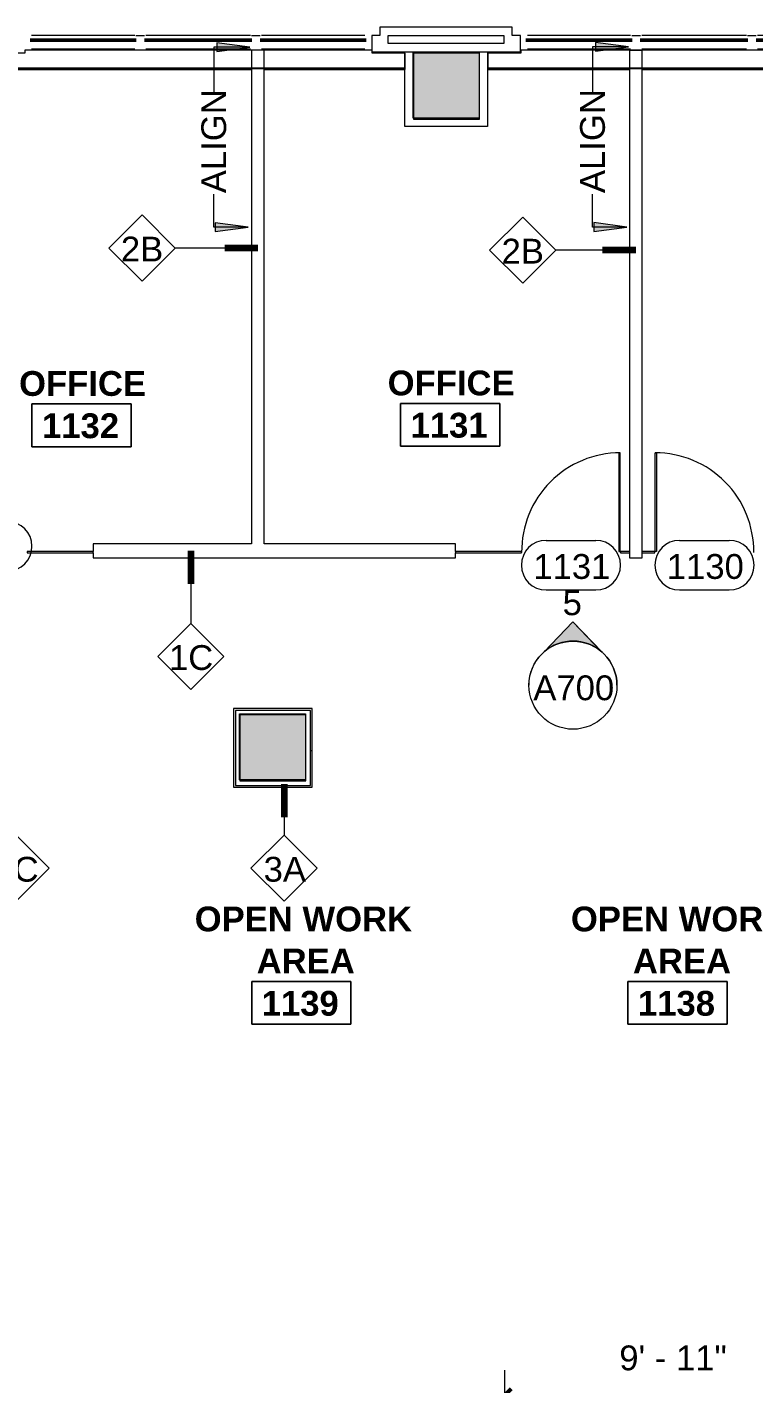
# Model space of a CAD drawing. Header units: inches. Extents: x 920 to 3142, y -796 to 870.
# Drawn here: x 2225.5 to 2489.3, y 361.7 to 853.7 of the extents above; entities that cross this region are included whole.
import ezdxf
from ezdxf.xclip import XClip

# ---------------------------------------------------------------- set-up
doc = ezdxf.new("R2010")
doc.units = ezdxf.units.IN
doc.header["$MEASUREMENT"] = 0
doc.header["$XCLIPFRAME"] = 2
doc.linetypes.add('L1$0$2DASHES', pattern=[163.199999, 71.999999, -24, 9.6, -24, 9.6, -24])
doc.layers.add('L1$0$A-Anno-Revs-FinF', color=181, linetype='Continuous')
doc.layers.add('L1$0$GLZ_GLAZING', color=7, linetype='Continuous')
for name, color, linetype, lineweight in [('L1$0$ArchiCAD Windows_Pen_No__4', 4, 'Continuous', 9), ('L1$0$BB Columns_Pen_No__3', 7, 'Continuous', 20), ('L1$0$BB Columns_Pen_No__7', 7, 'Continuous', 20), ('L1$0$BB Columns_Pen_No__95', 8, 'Continuous', 20), ('L1$0$BB Shell_Pen_No__100', 7, 'Continuous', 20), ('X2$0$18_0109_REV_dwg _7_', 8, 'Continuous', 9), ('X2$0$A-ANNO-DIMS', 211, 'Continuous', 9), ('X2$0$A-ANNO-DIMS-96', 211, 'Continuous', 9), ('X2$0$A-AREA-IDEN', 2, 'Continuous', 9), ('X2$0$A-DOOR', 31, 'Continuous', 13), ('X2$0$A-DOOR-IDEN', 31, 'Continuous', 9), ('X2$0$A-WALL', 113, 'Continuous', 9), ('X2$0$A-WALL-IDEN', 211, 'Continuous', 9), ('X2$0$A-WALL-PATT', 111, 'Continuous', 13), ('X2$0$G-ANNO-SYMB', 111, 'Continuous', 9), ('X2$0$G-ANNO-TEXT', 231, 'Continuous', 9), ('X2$0$I-WALL', 2, 'Continuous', 9), ('X2$0$S-COLS', 52, 'Continuous', 9)]:
    doc.layers.add(name, color=color, linetype=linetype, lineweight=lineweight)
doc.styles.add('X2$0$Arial', font='arial.ttf', dxfattribs={"height": 9})
doc.styles.add('X2$0$Swis721 Lt BT', font='swissl.ttf', dxfattribs={"height": 9})
doc.styles.add('X2$0$Swis721 Lt BT_B', font='', dxfattribs={"height": 9})
doc.styles.get('X2$0$Swis721 Lt BT_B').set_extended_font_data('Swis721 Lt BT', bold=True)
doc.dimstyles.new('X2$0$OTJ_-_3_32__Linear__1_2__Tolerance', dxfattribs={"dimscale": 12, "dimtxt": 9.497835, "dimasz": 0.375, "dimexe": 0.75, "dimexo": 0.5, "dimgap": 0.5, "dimtad": 1, "dimdec": 1, "dimrnd": 0.5, "dimzin": 3, "dimdsep": 46, "dimlunit": 4, "dimtxsty": 'X2$0$Swis721 Lt BT', "dimblk1": 'X2$0$_Oblique', "dimblk2": 'X2$0$_Oblique', "dimsah": 1, "dimcen": 0.09, "dimdle": 0.75, "dimazin": 0, "dimtfac": 1, "dimtdec": 4, "dimtix": 1, "dimtmove": 0, "dimatfit": 3, "dimfxl": 1, "dimtvp": 1, "dimfrac": 2, "dimtolj": 1, "dimtzin": 0, "dimarcsym": 2})
pattern_1 = [(0, (0, 0), (30.72, 7.68), [1.267, -21.773, 1.267, -21.773, -122.88]), (0, (0, 0), (30.72, 7.68), [-46.08, 1.267, -44.813, 1.267, -21.773, -53.76]), (0, (0, 0), (30.72, 7.68), [-115.2, 1.267, -14.093, 1.267, -37.133]), (120, (11.52, 3.84), (-22.011075, 22.7643), [1.267, -21.773, 1.267, -21.773, -122.88]), (120, (11.52, 3.84), (-22.011075, 22.7643), [-46.08, 1.267, -44.813, 1.267, -21.773, -53.76]), (120, (11.52, 3.84), (-22.011075, 22.7643), [-115.2, 1.267, -14.093, 1.267, -37.133]), (240, (15.36, 19.2), (-8.708925, -30.4443), [1.267, -21.773, 1.267, -21.773, -122.88]), (240, (15.36, 19.2), (-8.708925, -30.4443), [-46.08, 1.267, -44.813, 1.267, -21.773, -53.76]), (240, (15.36, 19.2), (-8.708925, -30.4443), [-115.2, 1.267, -14.093, 1.267, -37.133])]

# ---------------------------------------------------------------- blocks, each defined once
blk = doc.blocks.new('L1$0$window-fixed')
at = {"layer": 'L1$0$ArchiCAD Windows_Pen_No__4', "linetype": 'L1$0$2DASHES'}
for p, q in [((-6723.6, 3788.31), (-6761.1, 3788.31)), ((-6681.6, 3788.31), (-6719.6, 3788.31)), ((-6640.1, 3788.31), (-6677.6, 3788.31)), ((-6723.6, 3783.31), (-6761.1, 3783.31)), ((-6681.6, 3783.31), (-6719.6, 3783.31)), ((-6640.09, 3783.31), (-6677.6, 3783.31))]:
    blk.add_line(p, q, dxfattribs=at)
at = {"layer": 'L1$0$ArchiCAD Windows_Pen_No__4', "linetype": 'Continuous'}
for p, q in [((-6723.17, 3788.31), (-6721.6, 3788.31)), ((-6721.6, 3788.31), (-6720.02, 3788.31)), ((-6681.17, 3788.31), (-6679.6, 3788.31)), ((-6679.6, 3788.31), (-6678.02, 3788.31))]:
    blk.add_line(p, q, dxfattribs=at)
at = {"layer": 'L1$0$GLZ_GLAZING', "color": 30, "linetype": 'Continuous'}
for p, q in [((-6723.1, 3786.81), (-6761.6, 3786.81)), ((-6761.6, 3786.32), (-6723.1, 3786.31)), ((-6681.1, 3786.81), (-6720.1, 3786.81)), ((-6720.1, 3786.32), (-6681.1, 3786.31)), ((-6639.59, 3786.81), (-6678.1, 3786.81)), ((-6678.1, 3786.32), (-6639.6, 3786.31))]:
    blk.add_line(p, q, dxfattribs=at)
at = {"layer": 'L1$0$GLZ_GLAZING', "color": 30, "linetype": 'Continuous', "const_width": 0.00174}
for points in [[(-6763.6, 3783.31), (-6761.1, 3783.31), (-6761.1, 3786.06), (-6761.6, 3786.06), (-6761.6, 3787.06), (-6761.1, 3787.06), (-6761.1, 3788.31), (-6763.6, 3788.31), (-6763.6, 3787.06), (-6763.6, 3787.06), (-6763.6, 3786.06), (-6763.6, 3786.06)], [(-6723.1, 3786.06), (-6723.1, 3787.06), (-6761.6, 3787.06), (-6761.6, 3786.07), (-6723.1, 3786.06)], [(-6719.6, 3783.31), (-6723.6, 3783.31), (-6723.6, 3786.06), (-6723.1, 3786.06), (-6723.1, 3787.06), (-6723.6, 3787.06), (-6723.6, 3788.31), (-6719.6, 3788.31), (-6719.6, 3787.06), (-6720.1, 3787.06), (-6720.1, 3786.06), (-6719.6, 3786.06)], [(-6681.1, 3786.06), (-6681.1, 3787.06), (-6720.1, 3787.06), (-6720.1, 3786.07), (-6681.59, 3786.06)], [(-6677.6, 3783.31), (-6681.6, 3783.31), (-6681.6, 3786.06), (-6681.1, 3786.06), (-6681.1, 3787.06), (-6681.6, 3787.06), (-6681.6, 3788.31), (-6677.6, 3788.31), (-6677.6, 3787.06), (-6678.1, 3787.06), (-6678.1, 3786.06), (-6677.6, 3786.06)], [(-6639.59, 3786.06), (-6639.59, 3787.06), (-6678.1, 3787.06), (-6678.1, 3786.07), (-6639.59, 3786.06)]]:
    blk.add_lwpolyline(points, close=True, dxfattribs=at)
blk.add_lwpolyline([(-6637.6, 3783.31), (-6637.6, 3788.31), (-6640.1, 3788.31), (-6640.09, 3787.06), (-6639.59, 3787.06), (-6639.59, 3786.06), (-6640.09, 3786.06), (-6640.09, 3783.31), (-6637.6, 3783.31)], dxfattribs=at)
blk = doc.blocks.new('L1')
at = {"layer": 'L1$0$BB Columns_Pen_No__95', "linetype": 'Continuous', "lineweight": 0, "true_color": 0x3f3f3f}
for points in [[(-6982.69, 3767.32), (-6982.69, 3743.32), (-6958.69, 3743.32), (-6958.69, 3767.32)], [(-7045.69, 3527.32), (-7045.69, 3503.32), (-7021.69, 3503.32), (-7021.69, 3527.32)]]:
    blk.add_hatch(color=250, dxfattribs=at).paths.add_polyline_path(points)
at = {"layer": 'L1$0$A-Anno-Revs-FinF'}
for p, q in [((-6985.69, 3761.32), (-7135.69, 3761.32)), ((-6805.69, 3761.32), (-6955.69, 3761.32))]:
    blk.add_line(p, q, dxfattribs=at)
at = {"layer": 'L1$0$BB Columns_Pen_No__3', "linetype": 'Continuous'}
for p, q in [((-6985.69, 3740.32), (-6985.69, 3767.32)), ((-6955.69, 3767.32), (-6955.69, 3740.32)), ((-6955.69, 3740.32), (-6985.69, 3740.32))]:
    blk.add_line(p, q, dxfattribs=at)
at = {"layer": 'L1$0$BB Columns_Pen_No__7', "linetype": 'Continuous', "flags": 128}
for points in [[(-6982.69, 3767.32), (-6958.69, 3767.32), (-6958.69, 3743.32), (-6982.69, 3743.32)], [(-7045.69, 3527.32), (-7021.69, 3527.32), (-7021.69, 3503.32), (-7045.69, 3503.32)]]:
    blk.add_lwpolyline(points, close=True, dxfattribs=at)
at = {"layer": 'L1$0$BB Shell_Pen_No__100', "linetype": 'Continuous', "flags": 128}
for points in [[(-6946.69, 3776.32), (-6994.69, 3776.32)], [(-6994.69, 3776.32), (-6994.69, 3773.32)], [(-6946.69, 3773.32), (-6946.69, 3776.32)], [(-6994.69, 3773.32), (-6997.69, 3773.32)], [(-6997.69, 3773.32), (-6997.69, 3767.32), (-6943.69, 3767.32), (-6943.69, 3773.32)], [(-6991.69, 3773.32), (-6949.69, 3773.32)], [(-6991.69, 3770.32), (-6991.69, 3773.32)], [(-6949.69, 3770.32), (-6991.69, 3770.32)], [(-6949.69, 3773.32), (-6949.69, 3770.32)], [(-6943.69, 3773.32), (-6946.69, 3773.32)]]:
    blk.add_lwpolyline(points, dxfattribs=at)
at = {"layer": 'L1$0$A-Anno-Revs-FinF'}
for p in [(-360.09, -14.99), (-180.09, -14.99)]:
    blk.add_blockref('L1$0$window-fixed', p, dxfattribs=at)
blk = doc.blocks.new('X2$0$Single Glass Door - 36_ x 84_-5046140-FIRST FLOOR CONSTRUCTION')
at = {"layer": 'X2$0$A-DOOR', "lineweight": 20}
for p, q in [((17.40625, 36.0625), (17.40625, 0.25)), ((17.90625, 36.0625), (17.40625, 36.0625)), ((17.90625, 0.25), (17.90625, 36.0625)), ((17.40625, 0.25), (17.90625, 0.25))]:
    blk.add_line(p, q, dxfattribs=at)
at = {"layer": 'X2$0$A-DOOR', "lineweight": 9}
blk.add_arc((17.90625, 0.25), 35.8125, 90, 180.5, dxfattribs=at)
blk = doc.blocks.new('X2$0$Single Glass Door - 36_ x 84_-4893000-FIRST FLOOR CONSTRUCTION')
at = {"layer": 'X2$0$A-DOOR', "lineweight": 20}
for p, q in [((17.40625, -0.25), (17.90625, -0.25)), ((17.40625, -36.0625), (17.40625, -0.25)), ((17.90625, -0.25), (17.90625, -36.0625)), ((17.90625, -36.0625), (17.40625, -36.0625))]:
    blk.add_line(p, q, dxfattribs=at)
at = {"layer": 'X2$0$A-DOOR', "lineweight": 9}
blk.add_arc((17.90625, -0.25), 35.8125, 179.5, 270, dxfattribs=at)
blk = doc.blocks.new('X2$0$Walls 1 - Walls 1-5280580-FIRST FLOOR CONSTRUCTION')
at = {"layer": 'X2$0$A-WALL'}
for p, q in [((-756.93, 844.31), (-768.93, 844.31)), ((-768.93, 844.31), (-768.93, 838.31)), ((-674.72, 845.31), (-756.93, 845.31)), ((-756.93, 845.31), (-756.93, 844.31)), ((-630.93, 845.31), (-670.09, 845.31)), ((-630.93, 844.31), (-630.93, 845.31)), ((-618.93, 844.31), (-630.93, 844.31)), ((-618.93, 838.31), (-618.93, 844.31)), ((-768.93, 838.31), (-674.72, 838.31)), ((-670.09, 838.31), (-618.93, 838.31))]:
    blk.add_line(p, q, dxfattribs=at)
blk = doc.blocks.new('X2$0$Walls 3 - Walls 1-5281036-FIRST FLOOR CONSTRUCTION')
at = {"layer": 'X2$0$A-WALL'}
for p, q in [((-756.93, 844.31), (-768.93, 844.31)), ((-768.93, 844.31), (-768.93, 838.31)), ((-630.93, 845.31), (-756.93, 845.31)), ((-756.93, 845.31), (-756.93, 844.31)), ((-630.93, 844.31), (-630.93, 845.31)), ((-618.93, 844.31), (-630.93, 844.31)), ((-618.93, 838.31), (-618.93, 844.31)), ((-768.93, 838.31), (-717.53, 838.31)), ((-712.91, 838.31), (-618.93, 838.31))]:
    blk.add_line(p, q, dxfattribs=at)
blk = doc.blocks.new('X2$0$Concrete-Rectangular-Column - 24 X 24-V16-FIRST FLOOR CONSTRUCTION')
at = {"layer": 'X2$0$S-COLS'}
blk.add_hatch(color=7, dxfattribs=at).paths.add_polyline_path([(-12, -12), (12, -12), (12, 12), (-12, 12), (-12, 11.75)], flags=0)
at = {"layer": 'X2$0$S-COLS', "color": 8, "lineweight": 20}
for p, q in [((12, 12), (-12, 12)), ((-12, 12), (-12, -12)), ((12, -12), (12, 12)), ((-12, -12), (12, -12))]:
    blk.add_line(p, q, dxfattribs=at)
blk = doc.blocks.new('X2$0$Elevation - Filled Arrow 2-347888-FIRST FLOOR CONSTRUCTION')
at = {"layer": 'X2$0$G-ANNO-SYMB'}
blk.add_circle((0, 0), 0.1664, dxfattribs=at)
blk = doc.blocks.new('X2$0$Elevation - Filled Arrow-151867-FIRST FLOOR CONSTRUCTION')
at = {"layer": 'X2$0$G-ANNO-SYMB'}
h = blk.add_hatch(color=256, dxfattribs=at)
edge = h.paths.add_edge_path(flags=0)
edge.add_line((0, 0.2393), (0.1103, 0.1247))
edge.add_arc((-0.0002, -0.0002), 0.1667, 48.498, 130.5571)
edge.add_line((-0.1085, 0.1265), (0, 0.2393))
for p, q in [((0, 0.2393), (-0.1085, 0.1265)), ((-0.1084, 0.1266), (0, 0.2393)), ((0, 0.2393), (-0.1084, 0.1266)), ((0, 0.2393), (0.11, 0.1249)), ((0.1103, 0.1247), (0, 0.2393))]:
    blk.add_line(p, q, dxfattribs=at)
blk.add_arc((-0.0002, -0.0002), 0.1667, 48.498, 130.5571, dxfattribs=at)
blk.add_ellipse((-0.0002, -0.0001), major_axis=(-0.1667, 0), ratio=0.999376, start_param=3.141593, end_param=6.283185, dxfattribs=at)
blk = doc.blocks.new('X2$0$Room Tag - Room Name and Number-3379422-FIRST FLOOR CONSTRUCTION')
at = {"layer": 'X2$0$A-AREA-IDEN'}
for p, q in [((-0.1881, -0.1636), (-0.1881, -0.0018)), ((-0.1881, -0.0018), (0.1869, -0.0018)), ((0.1869, -0.0018), (-0.1881, -0.0018)), ((-0.1881, -0.0018), (-0.1881, -0.1636)), ((0.1869, -0.0018), (0.1869, -0.1636)), ((0.1869, -0.1636), (0.1869, -0.0018)), ((0.1869, -0.1636), (-0.1881, -0.1636)), ((-0.1881, -0.1636), (0.1869, -0.1636))]:
    blk.add_line(p, q, dxfattribs=at)
blk = doc.blocks.new('X2$0$Wall Tag - 1_4_-62626-FIRST FLOOR CONSTRUCTION')
at = {"layer": 'X2$0$A-WALL-IDEN'}
for p, q in [((-0.125, 0), (0, 0.125)), ((0, 0.125), (0.125, 0)), ((-0.125, 0), (0, -0.125)), ((0, -0.125), (0.125, 0))]:
    blk.add_line(p, q, dxfattribs=at)
blk = doc.blocks.new('X2$0$Door Tag - Door Tag-41184-FIRST FLOOR CONSTRUCTION')
at = {"layer": 'X2$0$A-DOOR-IDEN'}
for p, q in [((-0.09375, 0.09375), (0.09375, 0.09375)), ((-0.09375, -0.09375), (0.09375, -0.09375))]:
    blk.add_line(p, q, dxfattribs=at)
for centre, start, end in [((-0.09375, 0), 90, 270), ((0.09375, 0), 270, 90)]:
    blk.add_arc(centre, 0.09375, start, end, dxfattribs=at)
blk = doc.blocks.new('X2$0$DIMBLOCK19-FIRST FLOOR CONSTRUCTION')
at = {"layer": 'X2$0$A-ANNO-DIMS-96', "transparency": 16777216}
for p, q in [((-582.74, 345.2), (-582.74, 366.58)), ((-463.9, 345.2), (-463.9, 366.58)), ((-591.74, 357.58), (-463.9, 357.58)), ((-582.74, 357.58), (-582.74, 345.2)), ((-463.9, 357.58), (-463.9, 345.2))]:
    blk.add_line(p, q, dxfattribs=at)
at = {"layer": 'X2$0$A-ANNO-DIMS-96', "lineweight": 50, "transparency": 16777216}
for p, q in [((-582.74, 357.58), (-580.49, 359.83)), ((-463.9, 357.58), (-461.65, 359.83)), ((-582.74, 357.58), (-584.99, 355.33)), ((-463.9, 357.58), (-466.15, 355.33))]:
    blk.add_line(p, q, dxfattribs=at)
at = {"layer": 'X2$0$A-ANNO-DIMS-96', "color": 0, "transparency": 16777216, "insert": (-541.18, 375.59), "char_height": 9, "width": 42.8759, "attachment_point": 1, "line_spacing_factor": 1.005062, "style": 'X2$0$Swis721 Lt BT'}
blk.add_mtext('9\' - 11"', dxfattribs=at)
blk = doc.blocks.new('X2$0$_Oblique')
at = {"color": 0, "linetype": 'ByBlock', "lineweight": -2}
blk.add_line((-0.5, -0.5), (0.5, 0.5), dxfattribs=at)
blk = doc.blocks.new('X2')
at = {"layer": 'X2$0$A-WALL-PATT', "lineweight": 9}
h = blk.add_hatch(dxfattribs=at)
h.set_pattern_fill('FP2_2', color=256, style=0, pattern_type=2)
h.set_pattern_definition(pattern_1)
h.paths.add_polyline_path([(-681.18, 578.06), (-680.55, 578.06), (-680.55, 606.56), (-681.18, 606.56), (-681.18, 580.31)], flags=0)
h = blk.add_hatch(dxfattribs=at)
h.set_pattern_fill('FP2_2', color=256, style=0, pattern_type=2)
h.set_pattern_definition(pattern_1)
h.paths.add_polyline_path([(-652.68, 578.06), (-652.68, 605.93), (-653.3, 605.93), (-653.3, 578.06)], flags=0)
h = blk.add_hatch(dxfattribs=at)
h.set_pattern_fill('FP2_2', color=256, style=0, pattern_type=2)
h.set_pattern_definition(pattern_1)
h.paths.add_polyline_path([(-653.32, 578.06), (-653.3, 578.06), (-653.3, 578.68), (-680.55, 578.68), (-680.54, 578.06), (-654.93, 578.06)], flags=0)
at = {"layer": 'X2$0$G-ANNO-TEXT'}
for points in [[(-675.31, 846.5), (-687.31, 848.08), (-687.31, 844.92)], [(-537.85, 846.56), (-549.85, 848.14), (-549.85, 844.98)], [(-675.92, 781.17), (-687.92, 782.74), (-687.92, 779.59)], [(-538.45, 781.22), (-550.45, 782.8), (-550.45, 779.64)]]:
    blk.add_hatch(color=7, dxfattribs=at).paths.add_polyline_path(points, flags=0)
at = {"layer": 'X2$0$A-WALL', "lineweight": 13}
for p, q in [((-674.72, 845.31), (-674.72, 666.28)), ((-670.09, 845.31), (-674.72, 845.31)), ((-670.09, 666.28), (-670.09, 845.31)), ((-537.53, 845.28), (-537.53, 661.28)), ((-532.91, 845.28), (-537.53, 845.28)), ((-532.91, 661.28), (-532.91, 845.28)), ((-732.18, 663.03), (-732.18, 663.53)), ((-600.63, 663.53), (-600.63, 663.03)), ((-537.53, 661.28), (-532.91, 661.28)), ((-680.55, 605.93), (-680.55, 578.68)), ((-653.3, 605.93), (-680.55, 605.93)), ((-653.3, 578.68), (-653.3, 605.93)), ((-680.55, 578.68), (-653.3, 578.68))]:
    blk.add_line(p, q, dxfattribs=at)
at = {"layer": 'X2$0$A-WALL-IDEN'}
for p, q in [((-672.4, 773.6), (-702.43, 773.6)), ((-535.22, 772.83), (-564.25, 772.83)), ((-696.74, 663.78), (-696.74, 637.45)), ((-662.88, 579.18), (-662.88, 560.67))]:
    blk.add_line(p, q, dxfattribs=at)
at = {"layer": 'X2$0$A-WALL-IDEN', "lineweight": 90}
for p, q in [((-672.4, 773.6), (-684.4, 773.6)), ((-535.22, 772.83), (-547.22, 772.83)), ((-696.74, 663.78), (-696.74, 651.78)), ((-662.88, 579.18), (-662.88, 567.18))]:
    blk.add_line(p, q, dxfattribs=at)
at = {"layer": 'X2$0$G-ANNO-TEXT', "color": 7}
for p, q in [((-688.39, 846.5), (-688.39, 832.27)), ((-675.31, 846.5), (-688.39, 846.5)), ((-675.31, 846.5), (-687.31, 848.08)), ((-687.31, 848.08), (-687.31, 844.92)), ((-687.31, 844.92), (-675.31, 846.5)), ((-550.92, 846.56), (-550.92, 832.32)), ((-537.85, 846.56), (-550.92, 846.56)), ((-537.85, 846.56), (-549.85, 848.14)), ((-549.85, 848.14), (-549.85, 844.98)), ((-549.85, 844.98), (-537.85, 846.56)), ((-688.39, 832.27), (-688.39, 829.84)), ((-550.92, 832.32), (-550.92, 829.9)), ((-688.39, 781.17), (-688.39, 793.09)), ((-550.92, 781.22), (-550.92, 793.15)), ((-675.92, 781.17), (-687.92, 782.74)), ((-687.92, 782.74), (-687.92, 779.59)), ((-538.45, 781.22), (-550.45, 782.8)), ((-550.45, 782.8), (-550.45, 779.64)), ((-675.92, 781.17), (-688.39, 781.17)), ((-687.92, 779.59), (-675.92, 781.17)), ((-538.45, 781.22), (-550.92, 781.22)), ((-550.45, 779.64), (-538.45, 781.22))]:
    blk.add_line(p, q, dxfattribs=at)
at = {"layer": 'X2$0$I-WALL', "lineweight": 13}
for p, q in [((-674.72, 666.28), (-732.18, 666.28)), ((-732.18, 666.28), (-732.18, 663.53)), ((-600.63, 666.28), (-670.09, 666.28)), ((-600.63, 663.53), (-600.63, 666.28)), ((-732.18, 663.53), (-756.09, 663.53)), ((-756.09, 663.53), (-756.09, 663.03)), ((-756.09, 663.03), (-732.18, 663.03)), ((-732.18, 663.03), (-732.18, 661.28)), ((-732.18, 661.28), (-600.63, 661.28)), ((-576.72, 663.53), (-600.63, 663.53)), ((-600.63, 663.03), (-576.72, 663.03)), ((-600.63, 661.28), (-600.63, 663.03)), ((-576.72, 663.03), (-576.72, 663.53)), ((-537.53, 663.53), (-540.72, 663.53)), ((-540.72, 663.53), (-540.72, 663.03)), ((-540.72, 663.03), (-537.53, 663.03)), ((-528.28, 663.53), (-532.91, 663.53)), ((-532.91, 663.03), (-528.28, 663.03)), ((-528.28, 663.03), (-528.28, 663.53)), ((-681.18, 606.56), (-681.18, 578.06)), ((-652.68, 606.56), (-681.18, 606.56)), ((-652.68, 578.06), (-652.68, 606.56)), ((-681.18, 578.06), (-652.68, 578.06))]:
    blk.add_line(p, q, dxfattribs=at)
at = {"layer": 'X2$0$18_0109_REV_dwg _7_'}
ref = blk.add_blockref('L1', (6366.63, -2922.6), dxfattribs=at)
XClip(ref).set_block_clipping_path([(-7565.77838059, 2127.0822525233), (-6206.3289485376, 3792.4196422704)])
at = {"layer": 'X2$0$A-AREA-IDEN', "xscale": 95.99999999999994, "yscale": 95.99999999999994, "zscale": 95.99999999999994}
for p in [(-736.32, 717.26), (-602.53, 717.45), (-656.56, 507.79), (-520, 507.79)]:
    blk.add_blockref('X2$0$Room Tag - Room Name and Number-3379422-FIRST FLOOR CONSTRUCTION', p, dxfattribs=at)
at = {"layer": 'X2$0$A-DOOR'}
blk.add_blockref('X2$0$Single Glass Door - 36_ x 84_-5046140-FIRST FLOOR CONSTRUCTION', (-558.72, 663.28), dxfattribs=at)
at = {"layer": 'X2$0$A-DOOR', "rotation": 180}
blk.add_blockref('X2$0$Single Glass Door - 36_ x 84_-4893000-FIRST FLOOR CONSTRUCTION', (-510.28, 663.28), dxfattribs=at)
at = {"layer": 'X2$0$A-DOOR-IDEN', "xscale": 95.99999999999994, "yscale": 95.99999999999994, "zscale": 95.99999999999994}
for p in [(-772.37, 665.44), (-558.72, 658.59), (-510.28, 658.59)]:
    blk.add_blockref('X2$0$Door Tag - Door Tag-41184-FIRST FLOOR CONSTRUCTION', p, dxfattribs=at)
at = {"layer": 'X2$0$A-WALL'}
for name, p in [('X2$0$Walls 1 - Walls 1-5280580-FIRST FLOOR CONSTRUCTION', (0, 0)), ('X2$0$Walls 3 - Walls 1-5281036-FIRST FLOOR CONSTRUCTION', (180, 0))]:
    blk.add_blockref(name, p, dxfattribs=at)
at = {"layer": 'X2$0$A-WALL-IDEN', "xscale": 95.99999999999994, "yscale": 95.99999999999994, "zscale": 95.99999999999994}
for p in [(-714.43, 773.6), (-576.25, 772.83), (-696.74, 625.45), (-760.1, 548.67), (-662.88, 548.67)]:
    blk.add_blockref('X2$0$Wall Tag - 1_4_-62626-FIRST FLOOR CONSTRUCTION', p, dxfattribs=at)
at = {"layer": 'X2$0$G-ANNO-SYMB', "xscale": 95.99999999999994, "yscale": 95.99999999999994, "zscale": 95.99999999999994}
for name in ['X2$0$Elevation - Filled Arrow-151867-FIRST FLOOR CONSTRUCTION', 'X2$0$Elevation - Filled Arrow 2-347888-FIRST FLOOR CONSTRUCTION']:
    blk.add_blockref(name, (-558.02, 615.06), dxfattribs=at)
at = {"layer": 'X2$0$S-COLS'}
for p in [(-603.93, 832.31), (-666.93, 592.31)]:
    blk.add_blockref('X2$0$Concrete-Rectangular-Column - 24 X 24-V16-FIRST FLOOR CONSTRUCTION', p, dxfattribs=at)
at = {"layer": 'X2$0$A-AREA-IDEN', "char_height": 9, "attachment_point": 1, "style": 'X2$0$Swis721 Lt BT_B'}
for s, insert, width in [('OFFICE', (-759.06, 728.98), 54.843), ('OFFICE', (-625.27, 729.17), 54.843), ('1132', (-750.73, 713.66), 33.936), ('1131', (-616.94, 713.85), 33.936), ('OPEN WORK', (-695.31, 534.78), 93.627), ('OPEN WORK', (-558.75, 534.78), 93.627), ('AREA', (-672.81, 519.53), 39.39), ('AREA', (-536.25, 519.53), 39.39), ('1139', (-670.98, 504.19), 33.936), ('1138', (-534.41, 504.19), 33.936)]:
    blk.add_mtext(s, dxfattribs=dict(at, insert=insert, width=width))
at = {"layer": 'X2$0$A-DOOR-IDEN', "char_height": 9, "width": 32.724, "attachment_point": 1, "style": 'X2$0$Swis721 Lt BT'}
for s, insert in [('1131', (-572.39, 662.61)), ('1130', (-523.94, 662.61))]:
    blk.add_mtext(s, dxfattribs=dict(at, insert=insert))
at = {"layer": 'X2$0$A-WALL-IDEN', "char_height": 9, "attachment_point": 1, "style": 'X2$0$Swis721 Lt BT'}
for s, insert, width in [('2B', (-722.1, 777.73), 18.18), ('2B', (-583.91, 776.96), 18.18), ('1C', (-704.65, 629.58), 18.786), ('1C', (-768.01, 552.8), 18.786), ('3A', (-670.28, 552.8), 17.574)]:
    blk.add_mtext(s, dxfattribs=dict(at, insert=insert, width=width))
at = {"layer": 'X2$0$G-ANNO-SYMB', "char_height": 9, "attachment_point": 1}
for s, insert, width, style in [('5', (-561.75, 649.45), 8.181, 'X2$0$Swis721 Lt BT'), ('A700', (-572.39, 618.61), 35.754, 'X2$0$Arial')]:
    blk.add_mtext(s, dxfattribs=dict(at, insert=insert, width=width, style=style))
at = {"layer": 'X2$0$G-ANNO-TEXT', "color": 7, "char_height": 9, "width": 43.632, "attachment_point": 1, "rotation": 90, "style": 'X2$0$Swis721 Lt BT'}
for insert in [(-692.89, 793.47), (-555.42, 793.52)]:
    blk.add_mtext('ALIGN', dxfattribs=dict(at, insert=insert))
at = {"layer": 'X2$0$A-ANNO-DIMS'}
dim = blk.add_linear_dim(base=(-463.9, 357.58), p1=(-582.74, 339.2), p2=(-463.9, 339.2), dimstyle='X2$0$OTJ_-_3_32__Linear__1_2__Tolerance', override={"dimpost": '<>', "dimfxl": 118.846259}, dxfattribs=at)
dim.commit()
dim.dimension.update_dxf_attribs({"geometry": 'X2$0$DIMBLOCK19-FIRST FLOOR CONSTRUCTION', "text_midpoint": (-523.32, 368.2)})

msp = doc.modelspace()

# ---------------------------------------------------------------- block references
at = {"color": 250}
msp.add_blockref('X2', (2981.59, 0), dxfattribs=at)

doc.saveas('drawing.dxf')
